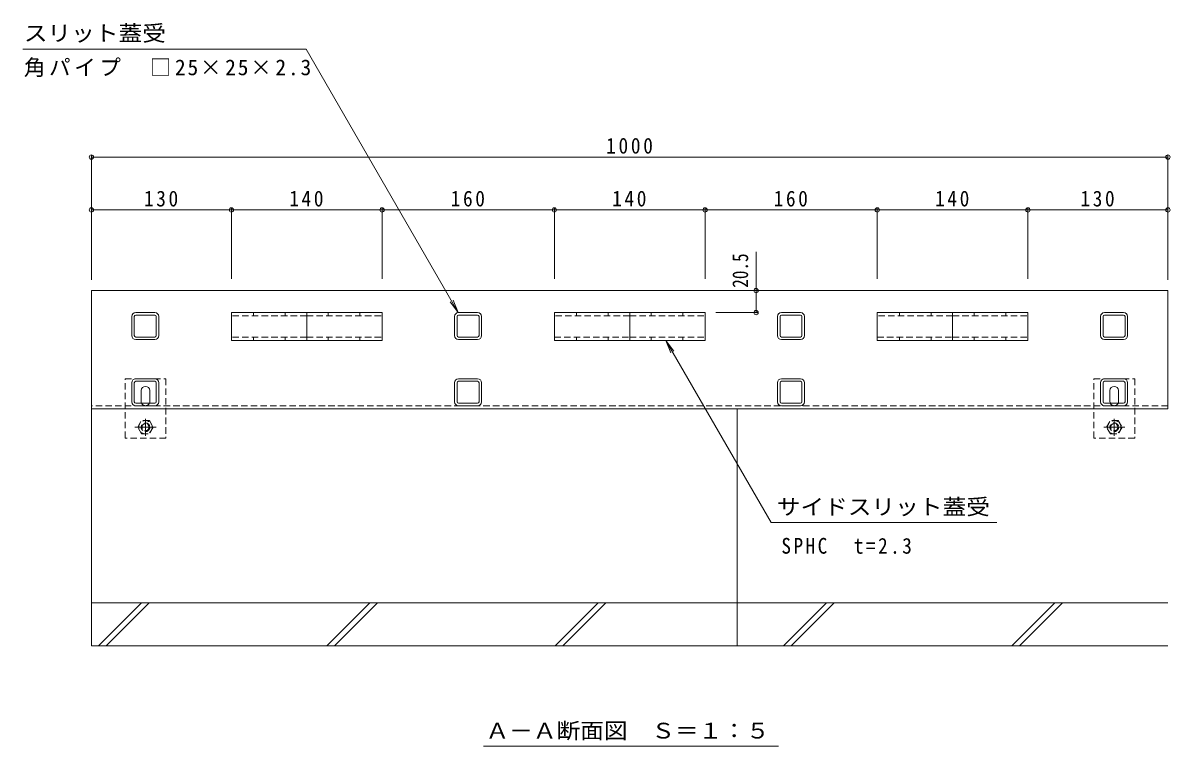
# Model space of a CAD drawing. Units: millimetres at full size, sheet at 1:5. Extents: x -1313 to 1940, y -1318 to 1367.
# Drawn here: x -1313 to -247, y -938 to -266 of the extents above; entities that cross this region are included whole.
import ezdxf
from ezdxf.enums import TextEntityAlignment as Align

# ---------------------------------------------------------------- set-up
doc = ezdxf.new("R2010")
doc.units = ezdxf.units.MM
doc.header["$LTSCALE"] = 5
doc.header["$PDMODE"] = 32
doc.header["$PDSIZE"] = 4
doc.linetypes.add('CHAIN1', pattern=[8, 5, -1, 1, -1])
doc.linetypes.add('DASHED1', pattern=[1.8, 1.2, -0.6])
for name, color, linetype, lineweight in [('E-3_寸法', 4, 'Continuous', 5), ('E-4_文字', 7, 'Continuous', 5), ('E-5_建具', 7, 'Continuous', 5), ('E-6_間仕切', 7, 'DASHED1', 5), ('E-8_ハッチ', 7, 'Continuous', 5), ('E-9_記号', 2, 'Continuous', 5), ('E-B_衛生陶器', 134, 'Continuous', 5), ('E-F_断熱材', 6, 'Continuous', 5)]:
    doc.layers.add(name, color=color, linetype=linetype, lineweight=lineweight)
doc.styles.add('ＭＳ ゴシック', font='')
doc.styles.get('ＭＳ ゴシック').set_extended_font_data('MS Gothic')

msp = doc.modelspace()

# ---------------------------------------------------------------- linework, layer by layer
at = {"layer": 'E-3_寸法'}
for p, q in [((-1249.254, -624.718), (-1249.254, -514.718)), ((-249.254, -514.718), (-1249.254, -514.718)), ((-249.254, -624.718), (-249.254, -514.718)), ((-249.254, -624.718), (-1249.254, -624.718))]:
    msp.add_line(p, q, dxfattribs=at)
at = {"layer": 'E-3_寸法', "linetype": 'DASHED1'}
msp.add_line((-249.254, -621.718), (-1249.254, -621.718), dxfattribs=at)
at = {"layer": 'E-4_文字'}
for p, q in [((-1249.254, -389.226), (-1249.254, -504.718)), ((-1249.254, -390.726), (-249.254, -390.726)), ((-249.254, -389.226), (-249.254, -504.718)), ((-1249.254, -438.306), (-1249.254, -504.718)), ((-1249.254, -439.806), (-1119.254, -439.806)), ((-1119.254, -438.306), (-1119.254, -503.866)), ((-1119.254, -439.806), (-979.254, -439.806)), ((-979.254, -438.306), (-979.254, -503.866)), ((-979.254, -439.806), (-819.254, -439.806)), ((-819.254, -438.306), (-819.254, -503.866)), ((-819.254, -439.806), (-679.254, -439.806)), ((-679.254, -438.306), (-679.254, -503.866)), ((-679.254, -439.806), (-519.254, -439.806)), ((-519.254, -438.306), (-519.254, -503.866)), ((-519.254, -439.806), (-379.254, -439.806)), ((-379.254, -438.306), (-379.254, -503.866)), ((-379.254, -439.806), (-249.254, -439.806)), ((-249.254, -438.306), (-249.254, -504.718)), ((-631.846, -514.718), (-631.846, -478.756)), ((-631.846, -535.218), (-631.846, -514.718)), ((-630.346, -535.218), (-669.254, -535.218))]:
    msp.add_line(p, q, dxfattribs=at)
for p in [(-1249.254, -390.726), (-249.254, -390.726), (-1249.254, -439.806), (-1119.254, -439.806), (-979.254, -439.806), (-819.254, -439.806), (-679.254, -439.806), (-519.254, -439.806), (-379.254, -439.806), (-249.254, -439.806), (-631.846, -514.718), (-631.846, -535.218)]:
    msp.add_point(p, dxfattribs=at)
at = {"layer": 'E-5_建具'}
for p, q in [((-1049.841, -290.388), (-1312.918, -290.388)), ((-908.485, -535.222), (-1049.841, -290.388)), ((-908.485, -535.222), (-916.095, -525.306)), ((-908.485, -535.222), (-913.269, -523.674)), ((-617.954, -730.36), (-715.775, -561.018)), ((-710.992, -572.567), (-715.775, -561.018)), ((-708.166, -570.935), (-715.775, -561.018)), ((-408.111, -730.36), (-617.954, -730.36)), ((-884.93, -937.892), (-611.013, -937.892))]:
    msp.add_line(p, q, dxfattribs=at)
at = {"layer": 'E-6_間仕切', "linetype": 'Continuous'}
for p, q in [((-1211.754, -556.618), (-1211.754, -538.818)), ((-1209.454, -556.618), (-1209.454, -538.818)), ((-1208.154, -535.218), (-1190.354, -535.218)), ((-1208.154, -537.518), (-1190.354, -537.518)), ((-1189.054, -556.618), (-1189.054, -538.818)), ((-1186.754, -538.818), (-1186.754, -556.618)), ((-1049.254, -535.218), (-1119.254, -535.218)), ((-1119.254, -561.018), (-1119.254, -535.218)), ((-1049.254, -561.018), (-1049.254, -535.218)), ((-979.254, -535.218), (-1049.254, -535.218)), ((-1049.254, -561.018), (-1049.254, -535.218)), ((-979.254, -535.218), (-979.254, -561.018)), ((-911.914, -556.618), (-911.914, -538.818)), ((-909.614, -556.618), (-909.614, -538.818)), ((-908.314, -535.218), (-890.514, -535.218)), ((-908.314, -537.518), (-890.514, -537.518)), ((-889.214, -556.618), (-889.214, -538.818)), ((-886.914, -538.818), (-886.914, -556.618)), ((-749.254, -535.218), (-819.254, -535.218)), ((-819.254, -561.018), (-819.254, -535.218)), ((-749.254, -561.018), (-749.254, -535.218)), ((-679.254, -535.218), (-749.254, -535.218)), ((-749.254, -561.018), (-749.254, -535.218)), ((-679.254, -535.218), (-679.254, -561.018)), ((-611.914, -556.618), (-611.914, -538.818)), ((-609.614, -556.618), (-609.614, -538.818)), ((-608.314, -535.218), (-590.514, -535.218)), ((-608.314, -537.518), (-590.514, -537.518)), ((-589.214, -556.618), (-589.214, -538.818)), ((-586.914, -538.818), (-586.914, -556.618)), ((-449.254, -535.218), (-519.254, -535.218)), ((-519.254, -561.018), (-519.254, -535.218)), ((-449.254, -561.018), (-449.254, -535.218)), ((-379.254, -535.218), (-449.254, -535.218)), ((-449.254, -561.018), (-449.254, -535.218)), ((-379.254, -535.218), (-379.254, -561.018)), ((-311.754, -556.618), (-311.754, -538.818)), ((-309.454, -556.618), (-309.454, -538.818)), ((-308.154, -535.218), (-290.354, -535.218)), ((-308.154, -537.518), (-290.354, -537.518)), ((-289.054, -556.618), (-289.054, -538.818)), ((-286.754, -538.818), (-286.754, -556.618)), ((-1208.154, -557.918), (-1190.354, -557.918)), ((-1208.154, -560.218), (-1190.354, -560.218)), ((-1049.254, -561.018), (-1119.254, -561.018)), ((-979.254, -561.018), (-1049.254, -561.018)), ((-908.314, -557.918), (-890.514, -557.918)), ((-890.514, -560.218), (-908.314, -560.218)), ((-749.254, -561.018), (-819.254, -561.018)), ((-749.254, -561.018), (-679.254, -561.018)), ((-608.314, -557.918), (-590.514, -557.918)), ((-590.514, -560.218), (-608.314, -560.218)), ((-449.254, -561.018), (-519.254, -561.018)), ((-449.254, -561.018), (-379.254, -561.018)), ((-308.154, -557.918), (-290.354, -557.918)), ((-308.154, -560.218), (-290.354, -560.218))]:
    msp.add_line(p, q, dxfattribs=at)
at = {"layer": 'E-6_間仕切'}
for p, q in [((-1049.254, -538.218), (-1119.254, -538.218)), ((-1098.654, -538.218), (-1098.654, -535.218)), ((-1069.254, -538.218), (-1069.254, -535.218)), ((-1049.254, -538.218), (-979.254, -538.218)), ((-1029.254, -538.218), (-1029.254, -535.218)), ((-999.854, -538.218), (-999.854, -535.218)), ((-749.254, -538.218), (-819.254, -538.218)), ((-798.654, -538.218), (-798.654, -535.218)), ((-769.254, -538.218), (-769.254, -535.218)), ((-749.254, -538.218), (-679.254, -538.218)), ((-729.254, -538.218), (-729.254, -535.218)), ((-699.854, -538.218), (-699.854, -535.218)), ((-449.254, -538.218), (-519.254, -538.218)), ((-498.654, -538.218), (-498.654, -535.218)), ((-469.254, -538.218), (-469.254, -535.218)), ((-449.254, -538.218), (-379.254, -538.218)), ((-429.254, -538.218), (-429.254, -535.218)), ((-399.854, -538.218), (-399.854, -535.218)), ((-1049.254, -558.018), (-1119.254, -558.018)), ((-1098.654, -561.018), (-1098.654, -558.018)), ((-1069.254, -561.018), (-1069.254, -558.018)), ((-1049.254, -558.018), (-979.254, -558.018)), ((-1029.254, -561.018), (-1029.254, -558.018)), ((-999.854, -561.018), (-999.854, -558.018)), ((-819.254, -558.018), (-749.254, -558.018)), ((-798.654, -561.018), (-798.654, -558.018)), ((-769.254, -561.018), (-769.254, -558.018)), ((-749.254, -558.018), (-679.254, -558.018)), ((-729.254, -561.018), (-729.254, -558.018)), ((-699.854, -561.018), (-699.854, -558.018)), ((-519.254, -558.018), (-449.254, -558.018)), ((-498.654, -561.018), (-498.654, -558.018)), ((-469.254, -561.018), (-469.254, -558.018)), ((-449.254, -558.018), (-379.254, -558.018)), ((-429.254, -561.018), (-429.254, -558.018)), ((-399.854, -561.018), (-399.854, -558.018))]:
    msp.add_line(p, q, dxfattribs=at)
at = {"layer": 'E-6_間仕切', "linetype": 'Continuous'}
for centre, radius, start, end in [((-1208.154, -538.818), 3.6, 90, 180), ((-1208.154, -538.818), 1.3, 90, 180), ((-1190.354, -538.818), 3.6, 0, 90), ((-1190.354, -538.818), 1.3, 0, 90), ((-908.314, -538.818), 3.6, 90, 180), ((-908.314, -538.818), 1.3, 90, 180), ((-890.514, -538.818), 3.6, 0, 90), ((-890.514, -538.818), 1.3, 0, 90), ((-608.314, -538.818), 3.6, 90, 180), ((-608.314, -538.818), 1.3, 90, 180), ((-590.514, -538.818), 3.6, 0, 90), ((-590.514, -538.818), 1.3, 0, 90), ((-308.154, -538.818), 3.6, 90, 180), ((-308.154, -538.818), 1.3, 90, 180), ((-290.354, -538.818), 3.6, 0, 90), ((-290.354, -538.818), 1.3, 0, 90), ((-1208.154, -556.618), 3.6, 180, 270), ((-1208.154, -556.618), 1.3, 180, 270), ((-1190.354, -556.618), 1.3, 270, 0), ((-1190.354, -556.618), 3.6, 270, 0), ((-908.314, -556.618), 3.6, 180, 270), ((-908.314, -556.618), 1.3, 180, 270), ((-890.514, -556.618), 1.3, 270, 0), ((-890.514, -556.618), 3.6, 270, 0), ((-608.314, -556.618), 3.6, 180, 270), ((-608.314, -556.618), 1.3, 180, 270), ((-590.514, -556.618), 1.3, 270, 0), ((-590.514, -556.618), 3.6, 270, 0), ((-308.154, -556.618), 3.6, 180, 270), ((-308.154, -556.618), 1.3, 180, 270), ((-290.354, -556.618), 1.3, 270, 0), ((-290.354, -556.618), 3.6, 270, 0)]:
    msp.add_arc(centre, radius, start, end, dxfattribs=at)
at = {"layer": 'E-8_ハッチ', "linetype": 'DASHED1'}
for p, q in [((-1180.094, -596.718), (-1180.094, -651.718)), ((-318.094, -596.718), (-280.094, -596.718)), ((-318.094, -651.718), (-318.094, -596.718)), ((-280.094, -596.718), (-280.094, -651.718)), ((-1180.094, -651.718), (-1218.094, -651.718)), ((-280.094, -651.718), (-318.094, -651.718))]:
    msp.add_line(p, q, dxfattribs=at)
at = {"layer": 'E-8_ハッチ'}
for p, q in [((-1203.094, -617.718), (-1203.094, -607.718)), ((-1195.094, -617.718), (-1195.094, -607.718)), ((-303.094, -617.718), (-303.094, -607.718)), ((-295.094, -617.718), (-295.094, -607.718))]:
    msp.add_line(p, q, dxfattribs=at)
at = {"layer": 'E-8_ハッチ', "linetype": 'DASHED1'}
msp.add_lwpolyline([(-1218.094, -651.718), (-1218.094, -596.718), (-1180.094, -596.718)], dxfattribs=at)
at = {"layer": 'E-8_ハッチ'}
for centre, start, end in [((-1199.094, -607.718), 90, 180), ((-1199.094, -607.718), 0, 90), ((-299.094, -607.718), 90, 180), ((-299.094, -607.718), 0, 90), ((-1199.094, -617.718), 180, 205.15066), ((-1199.094, -617.718), 334.84934, 0), ((-299.094, -617.718), 180, 205.15066), ((-299.094, -617.718), 334.84934, 0)]:
    msp.add_arc(centre, 4, start, end, dxfattribs=at)
at = {"layer": 'E-8_ハッチ', "linetype": 'DASHED1'}
for centre, start, end in [((-1199.094, -617.718), 205.15066, 270), ((-1199.094, -617.718), 270, 334.84934), ((-299.094, -617.718), 205.15066, 270), ((-299.094, -617.718), 270, 334.84934)]:
    msp.add_arc(centre, 4, start, end, dxfattribs=at)
at = {"layer": 'E-9_記号', "linetype": 'DASHED1'}
for p, q in [((-1195.494, -635.483), (-1202.694, -635.483)), ((-1195.494, -635.483), (-1191.894, -641.718)), ((-306.294, -641.718), (-302.694, -635.483)), ((-295.494, -635.483), (-302.694, -635.483)), ((-295.494, -635.483), (-291.894, -641.718)), ((-1202.694, -647.954), (-1195.494, -647.954)), ((-1191.894, -641.718), (-1195.494, -647.954)), ((-302.694, -647.954), (-306.294, -641.718)), ((-302.694, -647.954), (-295.494, -647.954)), ((-291.894, -641.718), (-295.494, -647.954))]:
    msp.add_line(p, q, dxfattribs=at)
at = {"layer": 'E-9_記号', "linetype": 'CHAIN1'}
for p, q in [((-1199.094, -633.746), (-1199.094, -649.698)), ((-299.094, -633.746), (-299.094, -649.698)), ((-1189.19, -641.718), (-1208.89, -641.718)), ((-289.19, -641.718), (-308.89, -641.718))]:
    msp.add_line(p, q, dxfattribs=at)
at = {"layer": 'E-9_記号', "linetype": 'DASHED1'}
msp.add_lwpolyline([(-1202.694, -647.954), (-1206.294, -641.718), (-1202.694, -635.483)], dxfattribs=at)
for centre, radius in [((-1199.094, -641.718), 6.235), ((-1199.094, -641.718), 4), ((-1199.094, -641.718), 3.323), ((-299.094, -641.718), 6.235), ((-299.094, -641.718), 4), ((-299.094, -641.718), 3.323)]:
    msp.add_circle(centre, radius, dxfattribs=at)
at = {"layer": 'E-B_衛生陶器'}
for p, q in [((-1208.154, -596.718), (-1190.354, -596.718)), ((-908.314, -596.718), (-890.514, -596.718)), ((-608.314, -596.718), (-590.514, -596.718)), ((-308.154, -596.718), (-290.354, -596.718)), ((-1211.754, -618.118), (-1211.754, -600.318)), ((-1209.454, -618.118), (-1209.454, -600.318)), ((-1208.154, -599.018), (-1190.354, -599.018)), ((-1189.054, -618.118), (-1189.054, -600.318)), ((-1186.754, -600.318), (-1186.754, -618.118)), ((-911.914, -618.118), (-911.914, -600.318)), ((-909.614, -618.118), (-909.614, -600.318)), ((-908.314, -599.018), (-890.514, -599.018)), ((-889.214, -618.118), (-889.214, -600.318)), ((-886.914, -600.318), (-886.914, -618.118)), ((-611.914, -618.118), (-611.914, -600.318)), ((-609.614, -618.118), (-609.614, -600.318)), ((-608.314, -599.018), (-590.514, -599.018)), ((-589.214, -618.118), (-589.214, -600.318)), ((-586.914, -600.318), (-586.914, -618.118)), ((-311.754, -618.118), (-311.754, -600.318)), ((-309.454, -618.118), (-309.454, -600.318)), ((-308.154, -599.018), (-290.354, -599.018)), ((-289.054, -618.118), (-289.054, -600.318)), ((-286.754, -600.318), (-286.754, -618.118)), ((-1208.154, -619.418), (-1190.354, -619.418)), ((-1190.354, -621.718), (-1208.154, -621.718)), ((-908.314, -619.418), (-890.514, -619.418)), ((-890.514, -621.718), (-908.314, -621.718)), ((-608.314, -619.418), (-590.514, -619.418)), ((-590.514, -621.718), (-608.314, -621.718)), ((-308.154, -619.418), (-290.354, -619.418)), ((-290.354, -621.718), (-308.154, -621.718))]:
    msp.add_line(p, q, dxfattribs=at)
for centre, radius, start, end in [((-1208.154, -600.318), 3.6, 90, 180), ((-1190.354, -600.318), 3.6, 0, 90), ((-908.314, -600.318), 3.6, 90, 180), ((-890.514, -600.318), 3.6, 0, 90), ((-608.314, -600.318), 3.6, 90, 180), ((-590.514, -600.318), 3.6, 0, 90), ((-308.154, -600.318), 3.6, 90, 180), ((-290.354, -600.318), 3.6, 0, 90), ((-1208.154, -600.318), 1.3, 90, 180), ((-1190.354, -600.318), 1.3, 0, 90), ((-908.314, -600.318), 1.3, 90, 180), ((-890.514, -600.318), 1.3, 0, 90), ((-608.314, -600.318), 1.3, 90, 180), ((-590.514, -600.318), 1.3, 0, 90), ((-308.154, -600.318), 1.3, 90, 180), ((-290.354, -600.318), 1.3, 0, 90), ((-1208.154, -618.118), 3.6, 180, 270), ((-1208.154, -618.118), 1.3, 180, 270), ((-1190.354, -618.118), 1.3, 270, 0), ((-1190.354, -618.118), 3.6, 270, 0), ((-908.314, -618.118), 3.6, 180, 270), ((-908.314, -618.118), 1.3, 180, 270), ((-890.514, -618.118), 1.3, 270, 0), ((-890.514, -618.118), 3.6, 270, 0), ((-608.314, -618.118), 3.6, 180, 270), ((-608.314, -618.118), 1.3, 180, 270), ((-590.514, -618.118), 1.3, 270, 0), ((-590.514, -618.118), 3.6, 270, 0), ((-308.154, -618.118), 3.6, 180, 270), ((-308.154, -618.118), 1.3, 180, 270), ((-290.354, -618.118), 3.6, 270, 0), ((-290.354, -618.118), 1.3, 270, 0)]:
    msp.add_arc(centre, radius, start, end, dxfattribs=at)
at = {"layer": 'E-F_断熱材'}
for p, q in [((-1249.254, -624.718), (-1249.254, -844.718)), ((-649.254, -624.718), (-649.254, -844.718)), ((-249.254, -804.718), (-1249.254, -804.718)), ((-1242.766, -844.718), (-1202.766, -804.718)), ((-1235.694, -844.718), (-1195.694, -804.718)), ((-1030.633, -844.718), (-990.633, -804.718)), ((-1023.562, -844.718), (-983.562, -804.718)), ((-818.501, -844.718), (-778.501, -804.718)), ((-811.43, -844.718), (-771.43, -804.718)), ((-606.369, -844.718), (-566.369, -804.718)), ((-599.298, -844.718), (-559.298, -804.718)), ((-394.237, -844.718), (-354.237, -804.718)), ((-387.166, -844.718), (-347.166, -804.718)), ((-249.254, -844.718), (-1249.254, -844.718))]:
    msp.add_line(p, q, dxfattribs=at)

# ---------------------------------------------------------------- texts
at = {"layer": 'E-4_文字', "color": 2, "style": 'ＭＳ ゴシック', "width": 0.8}
msp.add_text('20.5', height=14.66, rotation=90, dxfattribs=at).set_placement((-634.846, -512.112), align=Align.BOTTOM_LEFT)
at = {"layer": 'E-4_文字', "color": 2, "char_height": 14.66, "attachment_point": 7, "style": 'ＭＳ ゴシック'}
for s, insert in [('\\T1.28;\\W0.9;1000', (-771.129, -387.726)), ('\\T1.27;\\W0.9;130', (-1200.504, -436.806)), ('\\T1.27;\\W0.9;140', (-1065.504, -436.806)), ('\\T1.27;\\W0.9;160', (-915.504, -436.806)), ('\\T1.27;\\W0.9;140', (-765.504, -436.806)), ('\\T1.27;\\W0.9;160', (-615.504, -436.806)), ('\\T1.27;\\W0.9;140', (-465.504, -436.806)), ('\\T1.27;\\W0.9;130', (-330.504, -436.806))]:
    msp.add_mtext(s, dxfattribs=dict(at, insert=insert))
at = {"layer": 'E-5_建具', "color": 2, "style": 'ＭＳ ゴシック', "width": 1.1}
for s, p in [('スリット蓋受', (-1312.103, -287.388)), ('サイドスリット蓋受', (-612.611, -727.36)), ('Ａ－Ａ断面図\u3000Ｓ＝１：５', (-883.158, -935.311))]:
    msp.add_text(s, height=14.66, dxfattribs=at).set_placement(p, align=Align.BOTTOM_LEFT)
at = {"layer": 'E-5_建具', "color": 2, "char_height": 14.66, "attachment_point": 7, "style": 'ＭＳ ゴシック'}
for s, insert in [('\\T1.17;角パイプ\u3000□25×25×2.3', (-1312.103, -316.395)), ('\\T1.25;\\W0.9;SPHC\u3000t=2.3', (-608.342, -759.425))]:
    msp.add_mtext(s, dxfattribs=dict(at, insert=insert))

doc.saveas('drawing.dxf')
